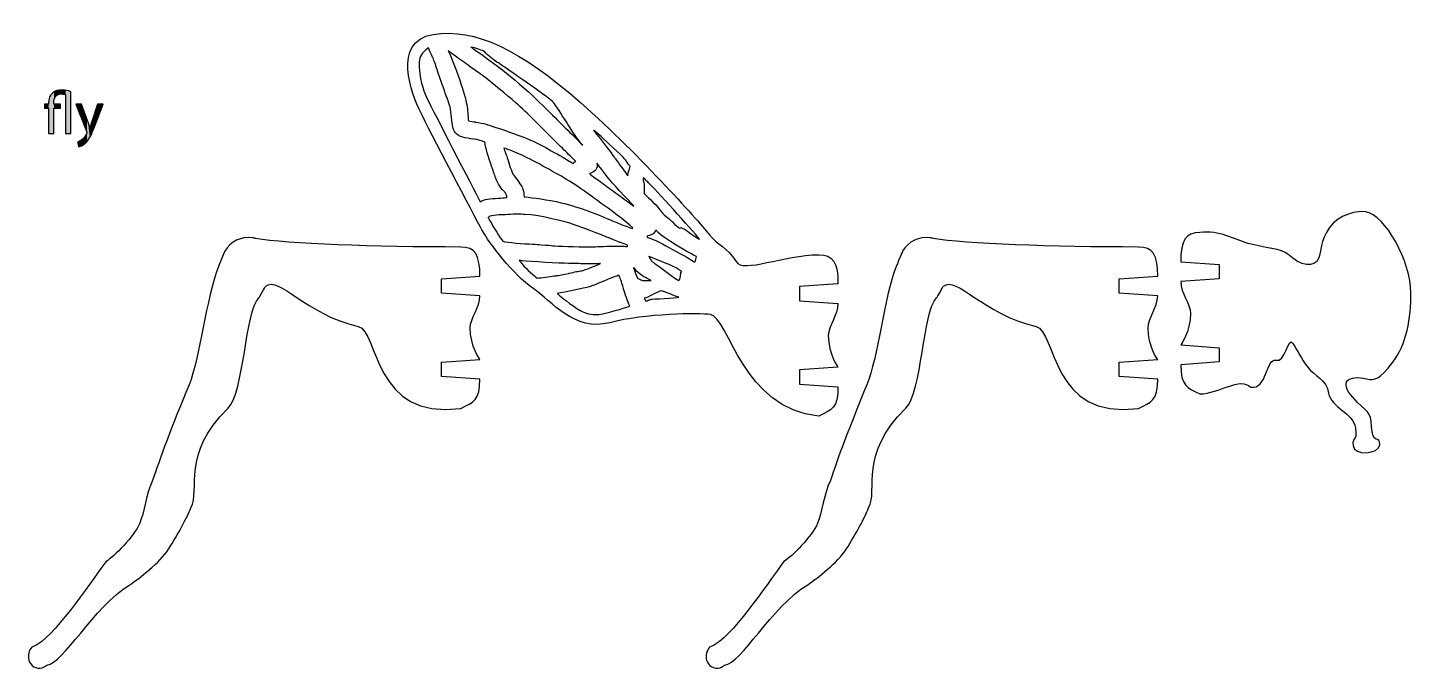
# Model space of a CAD drawing. Extents: x -102 to 434, y -1398 to -13.
# Drawn here: x -85.1 to 167.2, y -635.2 to -518.3 of the extents above; entities that cross this region are included whole.
import ezdxf

# ---------------------------------------------------------------- set-up
doc = ezdxf.new("R2010")
doc.units = 0
doc.layers.add('LAYER_1', color=7, linetype='CONTINUOUS')

# ---------------------------------------------------------------- blocks, each defined once
blk = doc.blocks.new('*U52')
at = {"layer": 'LAYER_1', "color": 250}
for points in [[(-79.3, -530.45), (-79.58, -529.76), (-79.3, -529.7)], [(-79.29, -530.45), (-79.3, -529.7), (-79.29, -529.7)], [(-79.04, -530.42), (-79.29, -529.7), (-79.04, -529.68)], [(-78.94, -530.41), (-79.04, -529.68), (-78.94, -529.68)], [(-78.79, -530.43), (-78.94, -529.68), (-78.79, -529.67)], [(-78.94, -530.41), (-78.94, -529.68), (-78.79, -530.43)], [(-78.79, -530.43), (-78.79, -529.67), (-78.46, -530.45)], [(-78.46, -530.45), (-78.46, -529.68), (-78.33, -530.5)], [(-78.33, -530.5), (-78.33, -529.69), (-78.15, -530.56)], [(-81.19, -537.6), (-81.24, -532.04), (-81.19, -531.51)], [(-81.05, -537.6), (-81.19, -531.51), (-81.05, -531.01)], [(-80.82, -537.6), (-81.05, -531.01), (-80.82, -530.57)], [(-80.49, -537.6), (-80.82, -530.57), (-80.49, -530.21)], [(-80.28, -537.6), (-80.49, -530.21), (-80.28, -530.06)], [(-80.26, -531.69), (-80.28, -530.06), (-80.26, -530.05)], [(-80.21, -531.4), (-80.26, -530.05), (-80.21, -530.02)], [(-80.15, -531.21), (-80.21, -530.02), (-80.15, -529.97)], [(-80.12, -531.13), (-80.15, -529.97), (-80.12, -529.96)], [(-79.99, -530.89), (-80.12, -529.96), (-79.99, -529.9)], [(-79.81, -530.69), (-79.99, -529.9), (-79.81, -529.83)], [(-79.76, -530.66), (-79.81, -529.83), (-79.76, -529.8)], [(-79.58, -530.54), (-79.76, -529.8), (-79.58, -529.76)], [(-81.99, -533.01), (-81.99, -532.27), (-81.24, -533.01)], [(-81.24, -533.01), (-81.99, -532.27), (-81.24, -532.27)]]:
    blk.add_solid(points, dxfattribs=at)
at = {"layer": 'LAYER_1', "color": 250, "extrusion": (0, 0, -1)}
for points in [[(79.3, -530.45), (79.3, -529.7), (79.29, -530.45)], [(79.29, -530.45), (79.29, -529.7), (79.04, -530.42)], [(79.04, -530.42), (79.04, -529.68), (78.94, -530.41)], [(78.46, -530.45), (78.79, -529.67), (78.46, -529.68)], [(78.33, -530.5), (78.46, -529.68), (78.33, -529.69)], [(78.15, -530.56), (78.33, -529.69), (78.15, -529.72)], [(81.24, -537.6), (81.24, -532.04), (81.19, -537.6)], [(81.19, -537.6), (81.19, -531.51), (81.05, -537.6)], [(81.05, -537.6), (81.05, -531.01), (80.82, -537.6)], [(80.82, -537.6), (80.82, -530.57), (80.49, -537.6)], [(80.49, -537.6), (80.49, -530.21), (80.28, -537.6)], [(80.28, -532.01), (80.28, -530.06), (80.26, -531.69)], [(80.26, -531.69), (80.26, -530.05), (80.21, -531.4)], [(80.21, -531.4), (80.21, -530.02), (80.15, -531.21)], [(80.15, -531.21), (80.15, -529.97), (80.12, -531.13)], [(80.12, -531.13), (80.12, -529.96), (79.99, -530.89)], [(79.99, -530.89), (79.99, -529.9), (79.81, -530.69)], [(79.81, -530.69), (79.81, -529.83), (79.76, -530.66)], [(79.76, -530.66), (79.76, -529.8), (79.58, -530.54)], [(79.58, -530.54), (79.58, -529.76), (79.3, -530.45)], [(78.15, -537.6), (78.15, -529.72), (77.91, -537.6)], [(77.91, -537.6), (78.15, -529.72), (77.91, -529.76)], [(77.91, -537.6), (77.91, -529.76), (77.52, -537.6)], [(77.52, -537.6), (77.91, -529.76), (77.52, -529.87)], [(77.52, -537.6), (77.52, -529.87), (77.19, -537.6)], [(77.19, -537.6), (77.52, -529.87), (77.19, -530.02)], [(80.28, -533.01), (80.28, -532.27), (80.26, -533.01)], [(80.26, -533.01), (80.28, -532.27), (80.26, -532.27)], [(80.26, -533.01), (80.26, -532.27), (80.21, -533.01)], [(80.21, -533.01), (80.26, -532.27), (80.21, -532.27)], [(80.21, -533.01), (80.21, -532.27), (80.15, -533.01)], [(80.15, -533.01), (80.21, -532.27), (80.15, -532.27)], [(80.15, -533.01), (80.15, -532.27), (80.12, -533.01)], [(80.12, -533.01), (80.15, -532.27), (80.12, -532.27)], [(80.12, -533.01), (80.12, -532.27), (79.99, -533.01)], [(79.99, -533.01), (80.12, -532.27), (79.99, -532.27)], [(79.99, -533.01), (79.99, -532.27), (79.81, -533.01)], [(79.81, -533.01), (79.99, -532.27), (79.81, -532.27)], [(79.81, -533.01), (79.81, -532.27), (79.76, -533.01)], [(79.76, -533.01), (79.81, -532.27), (79.76, -532.27)], [(79.76, -533.01), (79.76, -532.27), (79.58, -533.01)], [(79.58, -533.01), (79.76, -532.27), (79.58, -532.27)], [(79.58, -533.01), (79.58, -532.27), (79.3, -533.01)], [(79.3, -533.01), (79.58, -532.27), (79.3, -532.27)], [(79.3, -533.01), (79.3, -532.27), (79.29, -533.01)], [(79.29, -533.01), (79.3, -532.27), (79.29, -532.27)], [(79.29, -533.01), (79.29, -532.27), (79.04, -533.01)], [(79.04, -533.01), (79.29, -532.27), (79.04, -532.27)]]:
    blk.add_solid(points, dxfattribs=at)
blk = doc.blocks.new('*U53')
at = {"layer": 'LAYER_1', "color": 250, "extrusion": (0, 0, -1)}
for points in [[(75.99, -533.01), (76.29, -532.27), (75.99, -532.27)], [(75.75, -533.62), (75.99, -532.27), (75.75, -532.27)], [(75.58, -534.03), (75.75, -532.27), (75.58, -532.27)], [(75.53, -534.17), (75.58, -532.27), (75.53, -532.27)], [(75.24, -534.88), (75.53, -532.27), (75.24, -532.27)], [(75.23, -534.9), (75.24, -532.27), (75.23, -532.27)], [(75.14, -535.12), (75.23, -532.27), (75.14, -532.51)], [(74.94, -535.64), (75.14, -532.51), (74.94, -533.07)], [(74.91, -535.7), (74.94, -533.07), (74.91, -533.14)], [(74.72, -536.18), (74.91, -533.14), (74.72, -533.65)], [(74.56, -536.57), (74.72, -533.65), (74.56, -534.08)], [(74.51, -536.69), (74.56, -534.08), (74.51, -534.21)], [(74.33, -537.15), (74.51, -534.21), (74.33, -534.71)], [(74.32, -537.17), (74.33, -534.71), (74.32, -534.73)], [(74.32, -537.18), (74.32, -534.73), (74.32, -534.74)], [(74.25, -537.43), (74.32, -534.74), (74.25, -534.91)], [(72.74, -536.07), (72.74, -533.54), (72.31, -534.95)], [(72.31, -534.95), (72.31, -532.27), (71.28, -532.27)], [(74.25, -539.08), (74.25, -534.91), (74.09, -538.89)], [(74.09, -538.89), (74.25, -534.91), (74.09, -535.34)], [(74.09, -538.89), (74.09, -535.34), (74.07, -538.85)], [(74.07, -538.85), (74.09, -535.34), (74.07, -535.42)], [(74.07, -538.85), (74.07, -535.42), (73.73, -538.31)], [(73.73, -538.31), (74.07, -535.42), (73.73, -536.51)], [(73.73, -538.31), (73.73, -536.51), (73.7, -538.27)], [(73.7, -538.27), (73.73, -536.51), (73.7, -536.51)], [(73.7, -538.27), (73.7, -536.51), (73.66, -538.2)], [(73.66, -538.2), (73.66, -536.37), (73.36, -537.58)], [(73.36, -537.58), (73.36, -535.4), (73.22, -537.28)], [(73.22, -537.28), (73.22, -534.98), (72.74, -536.07)], [(75.75, -540.03), (75.75, -539.11), (75.58, -539.98)], [(75.58, -539.98), (75.58, -539.04), (75.53, -539.97)], [(75.53, -539.97), (75.53, -539), (75.24, -539.85)], [(75.24, -539.85), (75.24, -538.81), (75.23, -539.85)], [(75.23, -539.85), (75.23, -538.8), (75.14, -539.8)], [(75.14, -539.8), (75.14, -538.74), (74.94, -539.68)], [(74.94, -539.68), (74.94, -538.55), (74.91, -539.67)], [(74.91, -539.67), (74.91, -538.52), (74.72, -539.52)], [(74.72, -539.52), (74.72, -538.31), (74.56, -539.4)], [(74.56, -539.4), (74.56, -538.08), (74.51, -539.35)], [(74.51, -539.35), (74.51, -538.01), (74.33, -539.17)], [(74.33, -539.17), (74.33, -537.66), (74.32, -539.17)], [(74.32, -539.16), (74.32, -537.63), (74.25, -539.08)], [(74.32, -539.17), (74.32, -537.64), (74.32, -539.16)]]:
    blk.add_solid(points, dxfattribs=at)
at = {"layer": 'LAYER_1', "color": 250}
for points in [[(-75.99, -533.01), (-75.99, -532.27), (-75.75, -533.62)], [(-75.75, -533.62), (-75.75, -532.27), (-75.58, -534.03)], [(-75.58, -534.03), (-75.58, -532.27), (-75.53, -534.17)], [(-75.53, -534.17), (-75.53, -532.27), (-75.24, -534.88)], [(-75.24, -534.88), (-75.24, -532.27), (-75.23, -534.9)], [(-75.23, -534.9), (-75.23, -532.27), (-75.14, -535.12)], [(-75.14, -535.12), (-75.14, -532.51), (-74.94, -535.64)], [(-74.94, -535.64), (-74.94, -533.07), (-74.91, -535.7)], [(-74.91, -535.7), (-74.91, -533.14), (-74.72, -536.18)], [(-74.72, -536.18), (-74.72, -533.65), (-74.56, -536.57)], [(-74.56, -536.57), (-74.56, -534.08), (-74.51, -536.69)], [(-74.51, -536.69), (-74.51, -534.21), (-74.33, -537.15)], [(-74.33, -537.15), (-74.33, -534.71), (-74.32, -537.17)], [(-74.32, -537.17), (-74.32, -534.73), (-74.32, -537.18)], [(-74.32, -537.18), (-74.32, -534.74), (-74.25, -537.43)], [(-72.74, -536.07), (-73.22, -534.98), (-72.74, -533.54)], [(-72.31, -534.95), (-72.74, -533.54), (-72.31, -532.27)], [(-73.66, -538.2), (-73.7, -536.51), (-73.66, -536.37)], [(-73.36, -537.58), (-73.66, -536.37), (-73.36, -535.4)], [(-73.22, -537.28), (-73.36, -535.4), (-73.22, -534.98)], [(-75.75, -540.03), (-75.99, -539.21), (-75.75, -539.11)], [(-75.58, -539.98), (-75.75, -539.11), (-75.58, -539.04)], [(-75.53, -539.97), (-75.58, -539.04), (-75.53, -539)], [(-75.24, -539.85), (-75.53, -539), (-75.24, -538.81)], [(-75.23, -539.85), (-75.24, -538.81), (-75.23, -538.8)], [(-75.14, -539.8), (-75.23, -538.8), (-75.14, -538.74)], [(-74.94, -539.68), (-75.14, -538.74), (-74.94, -538.55)], [(-74.91, -539.67), (-74.94, -538.55), (-74.91, -538.52)], [(-74.72, -539.52), (-74.91, -538.52), (-74.72, -538.31)], [(-74.56, -539.4), (-74.72, -538.31), (-74.56, -538.08)], [(-74.51, -539.35), (-74.56, -538.08), (-74.51, -538.01)], [(-74.33, -539.17), (-74.51, -538.01), (-74.33, -537.66)], [(-74.32, -539.17), (-74.33, -537.66), (-74.32, -537.64)], [(-74.25, -539.08), (-74.32, -537.63), (-74.25, -537.43)], [(-74.32, -539.16), (-74.32, -537.64), (-74.32, -537.63)]]:
    blk.add_solid(points, dxfattribs=at)
blk = doc.blocks.new('BLOCK_9')
at = {"layer": 'LAYER_1'}
for points, knots in [([(-81.24, -537.6), (-81.24, -537.6), (-81.24, -533.01), (-81.24, -533.01), (-81.24, -533.01), (-81.99, -533.01), (-81.99, -533.01), (-81.99, -533.01), (-81.99, -532.27), (-81.99, -532.27), (-81.99, -532.27), (-81.24, -532.27), (-81.24, -532.27), (-81.24, -532.27), (-81.24, -532.04), (-81.24, -532.04), (-81.24, -531.3), (-80.98, -530.64), (-80.49, -530.21), (-80.07, -529.85), (-79.52, -529.67), (-78.79, -529.67), (-78.17, -529.67), (-77.59, -529.8), (-77.19, -530.02), (-77.19, -530.02), (-77.19, -537.6), (-77.19, -537.6), (-77.19, -537.6), (-78.15, -537.6), (-78.15, -537.6), (-78.15, -537.6), (-78.15, -530.56), (-78.15, -530.56), (-78.31, -530.47), (-78.57, -530.41), (-78.94, -530.41), (-79.95, -530.41), (-80.28, -531.15), (-80.28, -532.01), (-80.28, -532.01), (-80.28, -532.27), (-80.28, -532.27), (-80.28, -532.27), (-79.04, -532.27), (-79.04, -532.27), (-79.04, -532.27), (-79.04, -533.01), (-79.04, -533.01), (-79.04, -533.01), (-80.28, -533.01), (-80.28, -533.01), (-80.28, -533.01), (-80.28, -537.6), (-80.28, -537.6), (-80.28, -537.6), (-81.24, -537.6), (-81.24, -537.6)], [0, 0, 0, 0, 1, 1, 1, 2, 2, 2, 3, 3, 3, 4, 4, 4, 5, 5, 5, 6, 6, 6, 7, 7, 7, 8, 8, 8, 9, 9, 9, 10, 10, 10, 11, 11, 11, 12, 12, 12, 13, 13, 13, 14, 14, 14, 15, 15, 15, 16, 16, 16, 17, 17, 17, 18, 18, 18, 19, 19, 19, 19]), ([(-75.23, -532.27), (-75.23, -532.27), (-74.07, -535.42), (-74.07, -535.42), (-73.95, -535.77), (-73.81, -536.19), (-73.73, -536.51), (-73.73, -536.51), (-73.7, -536.51), (-73.7, -536.51), (-73.6, -536.19), (-73.49, -535.78), (-73.36, -535.4), (-73.36, -535.4), (-72.31, -532.27), (-72.31, -532.27), (-72.31, -532.27), (-71.28, -532.27), (-71.28, -532.27), (-71.28, -532.27), (-72.74, -536.07), (-72.74, -536.07), (-73.43, -537.89), (-73.9, -538.83), (-74.56, -539.4), (-75.03, -539.82), (-75.51, -539.98), (-75.75, -540.03), (-75.75, -540.03), (-75.99, -539.21), (-75.99, -539.21), (-75.75, -539.13), (-75.43, -538.98), (-75.14, -538.74), (-74.88, -538.53), (-74.55, -538.16), (-74.33, -537.66), (-74.29, -537.56), (-74.25, -537.49), (-74.25, -537.43), (-74.25, -537.38), (-74.28, -537.3), (-74.32, -537.18), (-74.32, -537.18), (-76.29, -532.27), (-76.29, -532.27), (-76.29, -532.27), (-75.23, -532.27), (-75.23, -532.27)], [0, 0, 0, 0, 1, 1, 1, 2, 2, 2, 3, 3, 3, 4, 4, 4, 5, 5, 5, 6, 6, 6, 7, 7, 7, 8, 8, 8, 9, 9, 9, 10, 10, 10, 11, 11, 11, 12, 12, 12, 13, 13, 13, 14, 14, 14, 15, 15, 15, 16, 16, 16, 16])]:
    blk.add_open_spline(points, degree=3, knots=knots, dxfattribs=at)
at = {"layer": 'LAYER_1', "color": 250}
for name in ['*U52', '*U53']:
    blk.add_blockref(name, (0, 0), dxfattribs=at)

msp = doc.modelspace()

# ---------------------------------------------------------------- linework, layer by layer
at = {"layer": 'LAYER_1'}
for points, knots in [([(-13.46, -533.69), (-11.92, -536.79), (-3.56, -552.76), (-2.25, -555.17), (-0.94, -557.58), (3.56, -563.44), (7.04, -565.82), (10.52, -568.21), (14.64, -573.75), (21.07, -572.09), (27.5, -570.42), (37.44, -570.29), (39.42, -570.62), (42.8, -571.18), (45.3, -587.94), (59.17, -589.1), (61.54, -587.99), (62.67, -587.64), (62.67, -583.79), (62.67, -583.79), (55.67, -583.29), (55.67, -583.29), (55.67, -583.29), (55.67, -580.69), (55.67, -580.69), (55.67, -580.69), (62.67, -580.19), (62.67, -580.19), (62.67, -580.19), (60.9, -577.87), (60.9, -574.41), (60.9, -572.7), (62.67, -570.73), (62.67, -568.62), (62.67, -568.62), (55.67, -568.12), (55.67, -568.12), (55.67, -568.12), (55.67, -565.52), (55.67, -565.52), (55.67, -565.52), (62.67, -565.02), (62.67, -565.02), (62.67, -561.16), (61.79, -559.71), (59.17, -559.71), (52.82, -559.71), (45.35, -563.14), (44.09, -560.95), (42.59, -558.34), (40.58, -557.84), (39.27, -556.11), (37.95, -554.38), (26.79, -541.75), (15.81, -532.05), (4.82, -522.34), (-3.54, -518.34), (-11.16, -519.58), (-18.78, -520.82), (-14.99, -530.6), (-13.46, -533.69)], [0, 0, 0, 0, 1, 1, 1, 2, 2, 2, 3, 3, 3, 4, 4, 4, 5, 5, 5, 6, 6, 6, 7, 7, 7, 8, 8, 8, 9, 9, 9, 10, 10, 10, 11, 11, 11, 12, 12, 12, 13, 13, 13, 14, 14, 14, 15, 15, 15, 16, 16, 16, 17, 17, 17, 18, 18, 18, 19, 19, 19, 20, 20, 20, 20]), ([(-13.55, -523.89), (-13.32, -523.06), (-12.93, -522.75), (-12.44, -522.36), (-12.44, -522.36), (-12.29, -522.25), (-12.29, -522.25), (-12.22, -522.18), (-12.1, -522.1), (-11.99, -522.03), (-11.96, -522.12), (-11.92, -522.21), (-11.89, -522.3), (-11.67, -522.78), (-11.42, -523.34), (-11.23, -523.7), (-11.05, -524.03), (-10.74, -524.99), (-10.45, -525.86), (-10.45, -525.86), (-10.42, -525.96), (-10.42, -525.96), (-10.24, -526.52), (-10.05, -527.1), (-9.85, -527.65), (-9.7, -528.09), (-9.52, -528.58), (-9.33, -529.1), (-9.33, -529.1), (-9.26, -529.29), (-9.26, -529.29), (-8.81, -530.54), (-8.29, -531.96), (-8.05, -532.77), (-7.92, -533.23), (-7.84, -534.11), (-7.77, -534.75), (-7.64, -536.08), (-7.56, -536.89), (-7.12, -537.45), (-6.44, -538.31), (-5.21, -538.46), (-3.78, -538.63), (-3.78, -538.63), (-3.67, -538.64), (-3.67, -538.64), (-3.02, -538.72), (-2.22, -538.98), (-1.7, -539.18), (-1.68, -539.44), (-1.64, -539.78), (-1.54, -540.19), (-1.28, -541.22), (-0.57, -543.27), (-0.05, -544.77), (-0.05, -544.77), (0.17, -545.42), (0.25, -545.64), (0.69, -546.94), (1.19, -547.49), (1.63, -547.98), (1.76, -548.12), (1.89, -548.27), (2.03, -548.45), (2.18, -548.65), (2.27, -548.97), (2.31, -549.28), (2.07, -549.31), (1.73, -549.35), (1.23, -549.38), (1.23, -549.38), (1.19, -549.38), (1.19, -549.38), (1.09, -549.39), (0.96, -549.4), (0.83, -549.4), (0.83, -549.4), (0.72, -549.41), (0.72, -549.41), (-0.78, -549.48), (-1.85, -549.57), (-2.55, -550.07), (-3.81, -547.65), (-11.4, -532.99), (-12.08, -531.54), (-12.77, -530.07), (-13.42, -528.69), (-13.67, -525.56), (-13.72, -524.92), (-13.68, -524.36), (-13.55, -523.89)], [0, 0, 0, 0, 1, 1, 1, 2, 2, 2, 3, 3, 3, 4, 4, 4, 5, 5, 5, 6, 6, 6, 7, 7, 7, 8, 8, 8, 9, 9, 9, 10, 10, 10, 11, 11, 11, 12, 12, 12, 13, 13, 13, 14, 14, 14, 15, 15, 15, 16, 16, 16, 17, 17, 17, 18, 18, 18, 19, 19, 19, 20, 20, 20, 21, 21, 21, 22, 22, 22, 23, 23, 23, 24, 24, 24, 25, 25, 25, 26, 26, 26, 27, 27, 27, 28, 28, 28, 29, 29, 29, 30, 30, 30, 30]), ([(16.15, -539.76), (15.43, -539.02), (14.53, -538.13), (13.4, -537.03), (12.88, -536.52), (12.42, -536.07), (12.1, -535.75), (12.1, -535.75), (11.87, -535.52), (11.87, -535.52), (10.06, -533.68), (5.82, -529.37), (1.32, -525.9), (-0.55, -524.45), (-2.34, -523.2), (-3.78, -522.2), (-3.93, -522.09), (-4.08, -521.98), (-4.24, -521.87), (-3.15, -522.14), (-2.11, -522.48), (-1.78, -522.68), (-1.16, -523.47), (-0.09, -524.22), (0.5, -524.6), (0.5, -524.6), (0.59, -524.65), (0.59, -524.65), (0.83, -524.81), (1.06, -524.97), (1.27, -525.1), (2.13, -525.71), (9.49, -530.74), (10.6, -531.76), (11.5, -532.6), (14.04, -537.16), (15.25, -538.65), (15.58, -539.08), (15.85, -539.4), (15.99, -539.57), (16.04, -539.63), (16.09, -539.69), (16.15, -539.76)], [0, 0, 0, 0, 1, 1, 1, 2, 2, 2, 3, 3, 3, 4, 4, 4, 5, 5, 5, 6, 6, 6, 7, 7, 7, 8, 8, 8, 9, 9, 9, 10, 10, 10, 11, 11, 11, 12, 12, 12, 13, 13, 13, 14, 14, 14, 14]), ([(-4.75, -525.18), (-3.55, -526.04), (-2.3, -526.92), (-1.54, -527.49), (-0.29, -528.45), (2.07, -530.38), (3.99, -532.09), (5.85, -533.74), (8.87, -536.73), (10.24, -538.16), (10.92, -538.86), (11.86, -539.77), (12.77, -540.65), (13.44, -541.3), (14.25, -542.07), (14.86, -542.7), (14.66, -542.8), (14.51, -542.93), (14.39, -543.06), (14.16, -542.92), (13.88, -542.76), (13.66, -542.63), (13.29, -542.41), (12.89, -542.17), (12.5, -541.94), (11.11, -541.16), (9.66, -540.33), (8.43, -539.68), (5.5, -538.13), (-0.42, -536.25), (-1.46, -535.94), (-2.05, -535.77), (-2.76, -535.65), (-3.39, -535.54), (-3.39, -535.54), (-3.47, -535.52), (-3.47, -535.52), (-3.74, -535.48), (-4.38, -535.37), (-4.76, -535.27), (-4.76, -535.23), (-4.76, -535.18), (-4.76, -535.14), (-4.75, -534.97), (-4.74, -534.76), (-4.76, -534.51), (-4.81, -533.73), (-4.93, -532.59), (-5.17, -531.55), (-5.78, -528.97), (-7.77, -523.82), (-8.39, -522.48), (-8.14, -522.71), (-7.83, -522.98), (-7.43, -523.27), (-6.66, -523.83), (-5.66, -524.55), (-4.75, -525.18)], [0, 0, 0, 0, 1, 1, 1, 2, 2, 2, 3, 3, 3, 4, 4, 4, 5, 5, 5, 6, 6, 6, 7, 7, 7, 8, 8, 8, 9, 9, 9, 10, 10, 10, 11, 11, 11, 12, 12, 12, 13, 13, 13, 14, 14, 14, 15, 15, 15, 16, 16, 16, 17, 17, 17, 18, 18, 18, 19, 19, 19, 19]), ([(24.78, -543.57), (24.72, -543.84), (24.61, -544.31), (24.44, -544.81), (24.39, -544.98), (24.36, -545.14), (24.33, -545.3), (23.79, -544.58), (23.13, -543.67), (22.35, -542.59), (22.17, -542.33), (22.02, -542.12), (21.91, -541.97), (21.35, -541.2), (19.73, -539.09), (18.08, -536.98), (18.14, -537.03), (18.2, -537.08), (18.26, -537.13), (18.79, -537.58), (19.59, -538.24), (19.7, -538.35), (22.88, -541.29), (23.84, -542.28), (24.07, -542.58), (24.26, -543.06), (24.56, -543.36), (24.77, -543.56), (24.77, -543.56), (24.78, -543.57), (24.78, -543.57)], [0, 0, 0, 0, 1, 1, 1, 2, 2, 2, 3, 3, 3, 4, 4, 4, 5, 5, 5, 6, 6, 6, 7, 7, 7, 8, 8, 8, 9, 9, 9, 10, 10, 10, 10]), ([(25.18, -554.93), (24.76, -554.79), (23.97, -554.5), (22.49, -553.91), (22.35, -553.85), (22.13, -553.76), (21.83, -553.63), (19.92, -552.84), (15.47, -550.98), (12.22, -550.22), (9.71, -549.64), (7.04, -549.33), (5.62, -549.16), (5.62, -549.16), (5.43, -549.14), (5.43, -549.14), (5.41, -548.69), (5.37, -548.2), (5.22, -547.77), (5.02, -547.16), (4.49, -546.45), (3.79, -545.55), (3.65, -545.36), (3.44, -545.08), (3.4, -545.02), (3.24, -544.73), (2.62, -542.97), (2.43, -542.24), (2.35, -541.97), (2.22, -541.61), (2.07, -541.2), (2.07, -541.2), (2.05, -541.14), (2.05, -541.14), (1.95, -540.88), (1.84, -540.58), (1.74, -540.26), (2.67, -540.56), (3.89, -541.01), (5.07, -541.57), (7.38, -542.66), (11.83, -545.17), (13.17, -545.97), (14.56, -546.82), (16.94, -548.44), (18.27, -549.43), (18.47, -549.59), (18.77, -549.81), (19.15, -550.08), (19.15, -550.08), (19.52, -550.35), (19.52, -550.35), (20.72, -551.22), (24.08, -553.65), (25.27, -554.81), (25.24, -554.85), (25.21, -554.89), (25.18, -554.93)], [0, 0, 0, 0, 1, 1, 1, 2, 2, 2, 3, 3, 3, 4, 4, 4, 5, 5, 5, 6, 6, 6, 7, 7, 7, 8, 8, 8, 9, 9, 9, 10, 10, 10, 11, 11, 11, 12, 12, 12, 13, 13, 13, 14, 14, 14, 15, 15, 15, 16, 16, 16, 17, 17, 17, 18, 18, 18, 19, 19, 19, 19]), ([(25.44, -550.83), (24.87, -550.41), (23.99, -549.77), (22.96, -549.03), (22.96, -549.03), (22.5, -548.69), (22.5, -548.69), (21.44, -547.92), (20.43, -547.19), (20.03, -546.89), (19.71, -546.65), (19.14, -546.26), (18.55, -545.84), (18.55, -545.84), (18.5, -545.81), (18.5, -545.81), (17.94, -545.42), (17.59, -545.13), (17.36, -544.93), (17.97, -544.71), (18.82, -544.32), (18.77, -543.34), (18.76, -543.25), (18.74, -543.14), (18.71, -543.04), (19.22, -543.68), (20.86, -545.8), (21.01, -546.01), (21.28, -546.35), (22.08, -547.23), (23.18, -548.43), (23.25, -548.52), (23.42, -548.69), (23.65, -548.93), (24.39, -549.69), (24.98, -550.32), (25.44, -550.83)], [0, 0, 0, 0, 1, 1, 1, 2, 2, 2, 3, 3, 3, 4, 4, 4, 5, 5, 5, 6, 6, 6, 7, 7, 7, 8, 8, 8, 9, 9, 9, 10, 10, 10, 11, 11, 11, 12, 12, 12, 12]), ([(37.42, -556.89), (37.2, -556.95), (34.43, -554.68), (34.02, -554.77), (33.95, -554.79), (33.9, -554.8), (33.88, -554.81), (33.88, -554.81), (33.72, -554.85), (33.72, -554.85), (33.48, -554.68), (33.09, -554.34), (32.44, -553.68), (32.35, -553.59), (32.29, -553.53), (32.26, -553.5), (32.11, -553.36), (31.9, -553.18), (31.66, -552.98), (31.35, -552.71), (30.63, -552.11), (30.49, -551.9), (29.93, -551), (27.8, -548.99), (27.78, -548.98), (27.75, -548.95), (27.71, -548.92), (27.67, -548.88), (27.6, -548.82), (27.4, -548.64), (27.34, -548.57), (27.31, -548.4), (27.33, -547.99), (27.34, -547.74), (27.36, -547.14), (27.38, -546.62), (27.18, -546.21), (27.16, -546.1), (27.17, -545.85), (27.19, -545.64), (27.31, -545.75), (27.41, -545.86), (27.51, -545.96), (27.72, -546.17), (27.93, -546.39), (28.13, -546.59), (29.18, -547.64), (36.07, -555.12), (37.42, -556.89)], [0, 0, 0, 0, 1, 1, 1, 2, 2, 2, 3, 3, 3, 4, 4, 4, 5, 5, 5, 6, 6, 6, 7, 7, 7, 8, 8, 8, 9, 9, 9, 10, 10, 10, 11, 11, 11, 12, 12, 12, 13, 13, 13, 14, 14, 14, 15, 15, 15, 16, 16, 16, 16]), ([(-1.12, -552.94), (-1.07, -552.9), (-1.01, -552.85), (-0.95, -552.8), (-0.91, -552.76), (-0.87, -552.71), (-0.83, -552.68), (-0.52, -552.59), (0.35, -552.45), (0.87, -552.45), (0.91, -552.45), (0.95, -552.45), (0.98, -552.45), (1.06, -552.46), (1.14, -552.46), (1.23, -552.46), (1.46, -552.46), (1.71, -552.44), (2.05, -552.42), (2.55, -552.38), (3.24, -552.33), (4.23, -552.33), (4.67, -552.33), (5.14, -552.34), (5.63, -552.36), (8.4, -552.48), (13.22, -553.79), (13.77, -553.96), (14.59, -554.21), (20.1, -556.28), (20.87, -556.63), (21.31, -556.82), (22.14, -557.14), (22.93, -557.45), (22.93, -557.45), (23.03, -557.48), (23.03, -557.48), (23.41, -557.63), (23.96, -557.83), (24.31, -557.97), (24.28, -558.07), (24.26, -558.16), (24.25, -558.25), (24.21, -558.24), (24.17, -558.23), (24.14, -558.22), (23.95, -558.19), (23.56, -558.14), (22.4, -558.14), (20.84, -558.14), (18.74, -558.22), (18.16, -558.26), (18.05, -558.26), (17.8, -558.27), (17.29, -558.27), (15.25, -558.27), (11.24, -558.14), (10.68, -558.06), (10.4, -558.02), (9.75, -557.97), (8.53, -557.88), (8.12, -557.85), (7.61, -557.82), (7.04, -557.78), (5.48, -557.69), (2.3, -557.49), (1.57, -557.24), (1.12, -556.75), (-0.19, -554.59), (-0.77, -553.52), (-0.85, -553.36), (-0.96, -553.2), (-1.07, -553.03), (-1.08, -553), (-1.1, -552.97), (-1.12, -552.94)], [0, 0, 0, 0, 1, 1, 1, 2, 2, 2, 3, 3, 3, 4, 4, 4, 5, 5, 5, 6, 6, 6, 7, 7, 7, 8, 8, 8, 9, 9, 9, 10, 10, 10, 11, 11, 11, 12, 12, 12, 13, 13, 13, 14, 14, 14, 15, 15, 15, 16, 16, 16, 17, 17, 17, 18, 18, 18, 19, 19, 19, 20, 20, 20, 21, 21, 21, 22, 22, 22, 23, 23, 23, 24, 24, 24, 25, 25, 25, 25]), ([(163.83, -579.29), (161.37, -582.49), (160.48, -582.63), (159.1, -582.32), (155.71, -581.54), (153.93, -582.84), (156.52, -585.68), (159.1, -588.53), (159.88, -588.14), (159.96, -590.99), (160.07, -594.48), (161.52, -592.5), (161.43, -594.36), (161.35, -596.01), (156.69, -596.46), (156.56, -594.48), (156.43, -592.5), (157.34, -594.26), (156.99, -591.25), (156.68, -588.58), (152.51, -587.54), (152.12, -584.95), (151.73, -582.37), (149.6, -581.92), (148.31, -580.2), (147.01, -578.48), (146.63, -577.47), (145.59, -575.86), (144.67, -574.43), (144.29, -579.49), (142.48, -578.93), (140.79, -578.41), (140.87, -584.32), (137.93, -583.85), (135.93, -581.85), (132.16, -585.06), (128.66, -585.06), (126.29, -583.95), (125.16, -583.6), (125.16, -579.75), (125.16, -579.75), (132.16, -579.25), (132.16, -579.25), (132.16, -579.25), (132.16, -576.65), (132.16, -576.65), (132.16, -576.65), (125.16, -576.15), (125.16, -576.15), (125.16, -576.15), (126.93, -573.83), (126.93, -570.37), (126.93, -568.66), (125.16, -566.69), (125.16, -564.58), (125.16, -564.58), (132.16, -564.08), (132.16, -564.08), (132.16, -564.08), (132.16, -561.48), (132.16, -561.48), (132.16, -561.48), (125.16, -560.97), (125.16, -560.97), (125.16, -557.12), (126.04, -555.67), (128.66, -555.67), (132.26, -555.18), (134.78, -556.86), (137.4, -557.63), (140.37, -558.5), (143.64, -558.56), (144.7, -559.63), (144.7, -559.63), (144.7, -559.63), (144.7, -559.63), (147.06, -561.79), (149.54, -562.24), (150.31, -560.3), (150.78, -559.12), (150.58, -557.19), (152.25, -554.77), (154, -552.22), (157.6, -551.68), (158.81, -551.87), (162.57, -552.45), (167.05, -561.01), (167.13, -566.64), (167.19, -571.23), (166.29, -576.09), (163.83, -579.29)], [0, 0, 0, 0, 1, 1, 1, 2, 2, 2, 3, 3, 3, 4, 4, 4, 5, 5, 5, 6, 6, 6, 7, 7, 7, 8, 8, 8, 9, 9, 9, 10, 10, 10, 11, 11, 11, 12, 12, 12, 13, 13, 13, 14, 14, 14, 15, 15, 15, 16, 16, 16, 17, 17, 17, 18, 18, 18, 19, 19, 19, 20, 20, 20, 21, 21, 21, 22, 22, 22, 23, 23, 23, 24, 24, 24, 25, 25, 25, 26, 26, 26, 27, 27, 27, 28, 28, 28, 29, 29, 29, 30, 30, 30, 30]), ([(-2.61, -567.21), (-2.61, -569.32), (-4.37, -571.3), (-4.37, -573), (-4.37, -576.46), (-2.61, -578.78), (-2.61, -578.78), (-2.61, -578.78), (-9.61, -579.29), (-9.61, -579.29), (-9.61, -579.29), (-9.61, -581.89), (-9.61, -581.89), (-9.61, -581.89), (-2.61, -582.39), (-2.61, -582.39), (-2.61, -586.24), (-3.74, -586.58), (-6.11, -587.7), (-22.1, -589.96), (-21.11, -573.6), (-24.79, -572.77), (-34.36, -570.6), (-39.33, -563.44), (-41.65, -565.45), (-41.65, -565.45), (-41.65, -565.45), (-41.65, -565.45), (-41.85, -565.55), (-42.74, -567.44), (-42.91, -567.59), (-45.49, -570.08), (-45.51, -584.73), (-48.53, -587.68), (-57.2, -596.16), (-53.46, -602.4), (-55.31, -605.85), (-56.03, -607.62), (-57.6, -610.61), (-59.38, -613.36), (-60.92, -615.76), (-64.73, -618.69), (-66.4, -619.83), (-73.14, -623.94), (-78.58, -634.31), (-81.54, -634.47), (-81.54, -634.47), (-81.55, -634.47), (-81.55, -634.47), (-81.78, -634.7), (-82.06, -634.86), (-82.39, -634.95), (-83.46, -635.25), (-84.56, -634.62), (-84.85, -633.56), (-85.05, -632.82), (-84.82, -631.72), (-84.3, -631.22), (-83.94, -631.09), (-83.58, -630.91), (-83.2, -630.69), (-83.2, -630.69), (-83.2, -630.69), (-83.2, -630.69), (-79.63, -628.56), (-72.67, -618.09), (-70.75, -615.59), (-69.32, -614.74), (-65.64, -611.04), (-64.61, -608.61), (-63.85, -606.83), (-63.42, -603.06), (-62.27, -600.84), (-61.06, -597.16), (-58.8, -591.01), (-55.63, -583.39), (-53.62, -578.56), (-52.51, -567.51), (-50.28, -561.88), (-50.14, -561.53), (-49.28, -559.42), (-49.13, -559.08), (-48.09, -557.25), (-46.06, -556.32), (-44.09, -556.6), (-43.9, -556.64), (-43.7, -556.68), (-43.5, -556.72), (-43.49, -556.72), (-43.49, -556.72), (-43.48, -556.72), (-37.87, -557.75), (-21.64, -558.3), (-6.11, -558.3), (-3.49, -558.3), (-2.61, -559.76), (-2.61, -563.61), (-2.61, -563.61), (-9.61, -564.11), (-9.61, -564.11), (-9.61, -564.11), (-9.61, -566.71), (-9.61, -566.71), (-9.61, -566.71), (-2.61, -567.21), (-2.61, -567.21)], [0, 0, 0, 0, 1, 1, 1, 2, 2, 2, 3, 3, 3, 4, 4, 4, 5, 5, 5, 6, 6, 6, 7, 7, 7, 8, 8, 8, 9, 9, 9, 10, 10, 10, 11, 11, 11, 12, 12, 12, 13, 13, 13, 14, 14, 14, 15, 15, 15, 16, 16, 16, 17, 17, 17, 18, 18, 18, 19, 19, 19, 20, 20, 20, 21, 21, 21, 22, 22, 22, 23, 23, 23, 24, 24, 24, 25, 25, 25, 26, 26, 26, 27, 27, 27, 28, 28, 28, 29, 29, 29, 30, 30, 30, 31, 31, 31, 32, 32, 32, 33, 33, 33, 34, 34, 34, 35, 35, 35, 35]), ([(28.19, -556.61), (28.06, -556.57), (27.94, -556.53), (27.83, -556.49), (27.87, -556.43), (27.91, -556.36), (27.96, -556.28), (27.96, -556.28), (27.97, -556.28), (27.97, -556.28), (28.29, -556.21), (28.88, -556.09), (29.3, -555.52), (29.38, -555.41), (29.44, -555.31), (29.48, -555.2), (29.59, -555.31), (29.7, -555.44), (29.83, -555.59), (29.9, -555.66), (29.95, -555.71), (29.97, -555.74), (30.86, -556.67), (35.51, -559.35), (36.32, -559.76), (36.49, -559.84), (36.7, -559.95), (36.86, -560.04), (36.79, -560.35), (36.7, -560.73), (36.61, -561.06), (36.57, -561.03), (36.52, -561), (36.48, -560.98), (35.75, -560.54), (29.75, -557.06), (28.19, -556.61)], [0, 0, 0, 0, 1, 1, 1, 2, 2, 2, 3, 3, 3, 4, 4, 4, 5, 5, 5, 6, 6, 6, 7, 7, 7, 8, 8, 8, 9, 9, 9, 10, 10, 10, 11, 11, 11, 12, 12, 12, 12]), ([(120.95, -567.21), (120.95, -569.32), (119.19, -571.3), (119.19, -573), (119.19, -576.46), (120.95, -578.78), (120.95, -578.78), (120.95, -578.78), (113.95, -579.29), (113.95, -579.29), (113.95, -579.29), (113.95, -581.89), (113.95, -581.89), (113.95, -581.89), (120.95, -582.39), (120.95, -582.39), (120.95, -586.24), (119.82, -586.58), (117.45, -587.7), (101.46, -589.96), (102.45, -573.6), (98.77, -572.77), (89.2, -570.6), (84.23, -563.44), (81.91, -565.45), (81.91, -565.45), (81.91, -565.45), (81.91, -565.45), (81.71, -565.55), (80.82, -567.44), (80.65, -567.59), (78.07, -570.08), (78.05, -584.73), (75.03, -587.68), (66.36, -596.16), (70.1, -602.4), (68.25, -605.85), (67.53, -607.62), (65.96, -610.61), (64.18, -613.36), (62.64, -615.76), (58.83, -618.69), (57.16, -619.83), (50.42, -623.94), (44.98, -634.31), (42.02, -634.47), (42.02, -634.47), (42.01, -634.47), (42.01, -634.47), (41.78, -634.7), (41.5, -634.86), (41.17, -634.95), (40.1, -635.25), (39, -634.62), (38.71, -633.56), (38.51, -632.82), (38.74, -631.72), (39.26, -631.22), (39.62, -631.09), (39.98, -630.91), (40.36, -630.69), (40.36, -630.69), (40.36, -630.69), (40.36, -630.69), (43.93, -628.56), (50.89, -618.09), (52.81, -615.59), (54.24, -614.74), (57.92, -611.04), (58.95, -608.61), (59.71, -606.83), (60.14, -603.06), (61.29, -600.84), (62.5, -597.16), (64.76, -591.01), (67.93, -583.39), (69.94, -578.56), (71.05, -567.51), (73.28, -561.88), (73.42, -561.53), (74.28, -559.42), (74.43, -559.08), (75.47, -557.25), (77.5, -556.32), (79.47, -556.6), (79.66, -556.64), (79.86, -556.68), (80.06, -556.72), (80.07, -556.72), (80.07, -556.72), (80.08, -556.72), (85.69, -557.75), (101.92, -558.3), (117.45, -558.3), (120.07, -558.3), (120.95, -559.76), (120.95, -563.61), (120.95, -563.61), (113.95, -564.11), (113.95, -564.11), (113.95, -564.11), (113.95, -566.71), (113.95, -566.71), (113.95, -566.71), (120.95, -567.21), (120.95, -567.21)], [0, 0, 0, 0, 1, 1, 1, 2, 2, 2, 3, 3, 3, 4, 4, 4, 5, 5, 5, 6, 6, 6, 7, 7, 7, 8, 8, 8, 9, 9, 9, 10, 10, 10, 11, 11, 11, 12, 12, 12, 13, 13, 13, 14, 14, 14, 15, 15, 15, 16, 16, 16, 17, 17, 17, 18, 18, 18, 19, 19, 19, 20, 20, 20, 21, 21, 21, 22, 22, 22, 23, 23, 23, 24, 24, 24, 25, 25, 25, 26, 26, 26, 27, 27, 27, 28, 28, 28, 29, 29, 29, 30, 30, 30, 31, 31, 31, 32, 32, 32, 33, 33, 33, 34, 34, 34, 35, 35, 35, 35]), ([(4.53, -560.72), (4.74, -560.75), (4.93, -560.78), (5.11, -560.8), (6.54, -560.97), (12.05, -561.27), (13.52, -561.29), (13.9, -561.29), (14.4, -561.3), (14.95, -561.32), (14.95, -561.32), (15.03, -561.32), (15.03, -561.32), (16.01, -561.34), (17.03, -561.37), (17.83, -561.37), (18.18, -561.37), (18.49, -561.36), (18.72, -561.35), (18.94, -561.34), (19.17, -561.33), (19.38, -561.32), (19.37, -561.32), (19.37, -561.33), (19.36, -561.33), (18.65, -561.63), (16.5, -562.54), (15.92, -562.62), (15.46, -562.69), (14.68, -562.85), (13.64, -563.07), (13.64, -563.07), (13.52, -563.1), (13.52, -563.1), (12.7, -563.27), (11.68, -563.49), (11.4, -563.51), (11.36, -563.52), (11.18, -563.54), (10.9, -563.58), (10.18, -563.69), (8.52, -563.94), (7.83, -563.95), (7.33, -563.59), (6, -562.49), (5.04, -561.33), (4.87, -561.12), (4.7, -560.92), (4.53, -560.72)], [0, 0, 0, 0, 1, 1, 1, 2, 2, 2, 3, 3, 3, 4, 4, 4, 5, 5, 5, 6, 6, 6, 7, 7, 7, 8, 8, 8, 9, 9, 9, 10, 10, 10, 11, 11, 11, 12, 12, 12, 13, 13, 13, 14, 14, 14, 15, 15, 15, 16, 16, 16, 16]), ([(25.41, -562.1), (25.43, -562.11), (25.44, -562.11), (25.45, -562.12), (25.5, -562.14), (25.55, -562.16), (25.6, -562.18), (25.6, -562.18), (25.6, -562.18), (25.6, -562.18), (25.76, -562.44), (26.03, -562.88), (26.59, -563.26), (26.78, -563.39), (27.63, -563.95), (28.62, -564.41), (28.39, -564.42), (28.18, -564.42), (27.97, -564.42), (27.28, -564.42), (27.01, -564.37), (26.94, -564.36), (26.63, -564.2), (26.38, -564.12), (26.21, -564.06), (26.2, -564.04), (26.18, -564), (26.15, -563.96), (25.91, -563.52), (25.61, -562.75), (25.41, -562.1)], [0, 0, 0, 0, 1, 1, 1, 2, 2, 2, 3, 3, 3, 4, 4, 4, 5, 5, 5, 6, 6, 6, 7, 7, 7, 8, 8, 8, 9, 9, 9, 10, 10, 10, 10]), ([(33.66, -564.42), (33.38, -564.39), (29.75, -561.56), (29.22, -561.24), (29.14, -561.18), (28.8, -560.98), (28.75, -560.96), (28.63, -560.77), (28.42, -560.41), (28.21, -560.02), (29.22, -560.42), (32.98, -561.87), (33.54, -562.34), (33.65, -562.43), (33.83, -562.55), (34.18, -562.75), (33.94, -562.77), (33.94, -564.4), (33.66, -564.42)], [0, 0, 0, 0, 1, 1, 1, 2, 2, 2, 3, 3, 3, 4, 4, 4, 5, 5, 5, 6, 6, 6, 6]), ([(11.48, -566.75), (12.83, -566.58), (16.48, -565.8), (17.29, -565.57), (17.86, -565.4), (19.04, -564.91), (20.1, -564.45), (20.53, -564.27), (21.07, -564.05), (21.24, -563.98), (21.24, -563.98), (21.42, -563.92), (21.42, -563.92), (21.42, -563.92), (21.85, -563.76), (21.85, -563.76), (22.18, -563.64), (22.5, -563.52), (22.74, -563.44), (22.91, -563.8), (23.17, -564.51), (23.56, -565.88), (23.56, -565.88), (23.58, -565.96), (23.58, -565.96), (23.81, -566.73), (24.37, -568.23), (24.7, -569.09), (23.47, -569.49), (20.74, -570.3), (19.13, -570.57), (18.92, -570.6), (18.69, -570.62), (18.46, -570.62), (17.26, -570.62), (16.2, -570.11), (15.71, -569.88), (15.63, -569.84), (15.55, -569.81), (15.52, -569.79), (15.09, -569.57), (12.43, -567.62), (11.93, -567.14), (11.81, -567.03), (11.66, -566.9), (11.48, -566.75)], [0, 0, 0, 0, 1, 1, 1, 2, 2, 2, 3, 3, 3, 4, 4, 4, 5, 5, 5, 6, 6, 6, 7, 7, 7, 8, 8, 8, 9, 9, 9, 10, 10, 10, 11, 11, 11, 12, 12, 12, 13, 13, 13, 14, 14, 14, 15, 15, 15, 15]), ([(27.31, -567.61), (27.31, -567.61), (27.41, -567.61), (27.41, -567.61), (27.84, -567.61), (29.95, -566.35), (30.48, -566.3), (30.76, -566.27), (33.32, -567.43), (33.65, -567.43), (33.29, -567.54), (28.62, -567.8), (28.62, -567.8), (28.47, -567.86), (28.28, -567.93), (28.09, -568), (27.96, -568.05), (27.79, -568.12), (27.62, -568.18), (27.56, -568.07), (27.49, -567.95), (27.43, -567.83), (27.39, -567.77), (27.35, -567.69), (27.31, -567.61)], [0, 0, 0, 0, 1, 1, 1, 2, 2, 2, 3, 3, 3, 4, 4, 4, 5, 5, 5, 6, 6, 6, 7, 7, 7, 8, 8, 8, 8])]:
    msp.add_open_spline(points, degree=3, knots=knots, dxfattribs=at)

# ---------------------------------------------------------------- block references
msp.add_blockref('BLOCK_9', (0, 0), dxfattribs=at)

doc.saveas('drawing.dxf')
